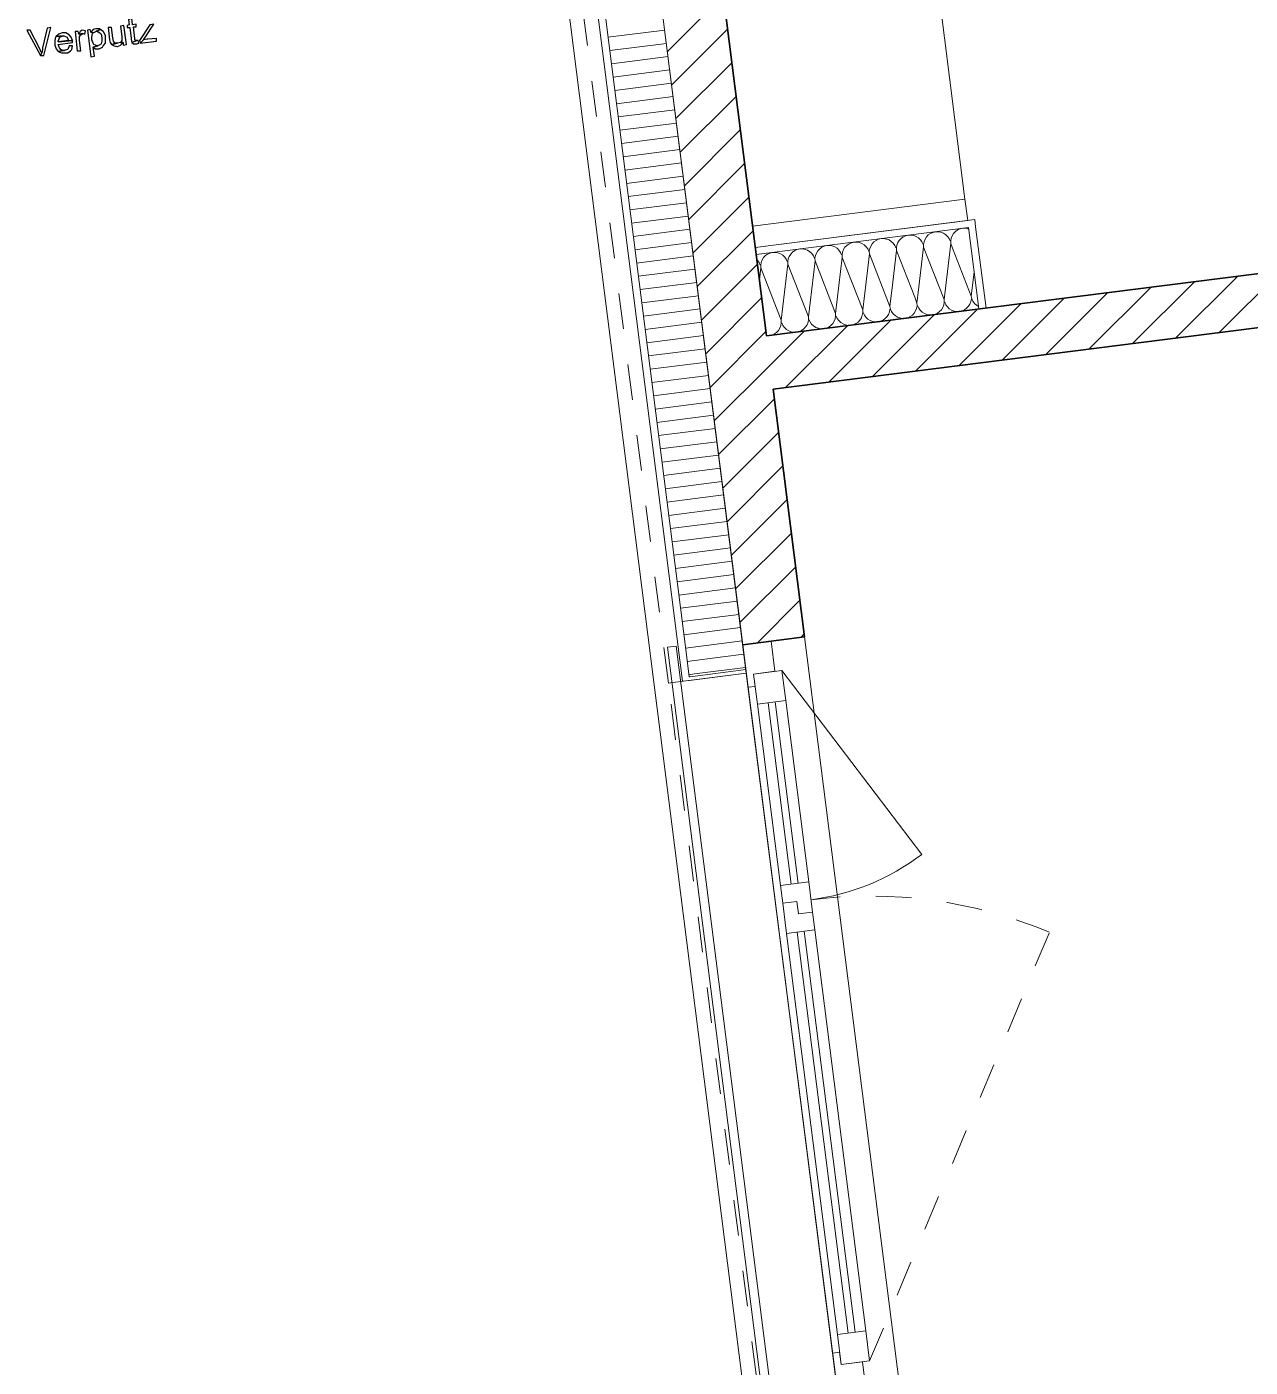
# Model space of a CAD drawing. Header units: metres. Extents: x 2713679.5 to 2713747.3, y 1226017.1 to 1226104.2.
# Drawn here: x 2713719.57 to 2713722.997, y 1226042.399 to 1226046.154 of the extents above; entities that cross this region are included whole.
import ezdxf

# ---------------------------------------------------------------- set-up
doc = ezdxf.new("R2010")
doc.units = ezdxf.units.M
doc.header["$MEASUREMENT"] = 0
doc.linetypes.add('Strich 2_1mm', pattern=[0.15, 0.1, -0.05])
doc.layers.add('plangrafiken', color=251, linetype='Continuous')
doc.layers.add('waende_stuetzen', color=250, linetype='Continuous')
doc.layers.add('texte', color=7, linetype='Continuous', true_color=0x000000)

msp = doc.modelspace()

# ---------------------------------------------------------------- linework, layer by layer
at = {"layer": 'plangrafiken', "color": 7, "linetype": 'Continuous', "lineweight": 13}
for p, q in [((2713722.1985, 1226045.6709), (2713722.123, 1226046.2661)), ((2713721.5277, 1226046.1906), (2713721.6033, 1226045.5953)), ((2713721.6033, 1226045.5953), (2713722.1985, 1226045.6709)), ((2713722.1985, 1226045.6709), (2713722.2061, 1226045.6114)), ((2713721.6108, 1226045.5358), (2713721.6033, 1226045.5953)), ((2713722.2061, 1226045.6114), (2713721.6108, 1226045.5358)), ((2713721.3897, 1226044.4191), (2713721.3649, 1226044.4159)), ((2713721.3649, 1226044.4159), (2713721.6368, 1226042.2731)), ((2713721.6616, 1226042.2763), (2713721.3897, 1226044.4191))]:
    msp.add_line(p, q, dxfattribs=at)
at = {"layer": 'texte'}
for points in [[(2713719.6372, 1226046.152), (2713719.6277, 1226046.1501), (2713719.6143, 1226046.0946), (2713719.6143, 1226046.0908), (2713719.6124, 1226046.0812), (2713719.6085, 1226046.0736), (2713719.6181, 1226046.0736)], [(2713719.7635, 1226046.1482), (2713719.7558, 1226046.1463), (2713719.7501, 1226046.1386), (2713719.7558, 1226046.1367), (2713719.7635, 1226046.1405), (2713719.7769, 1226046.1463), (2713719.775, 1226046.1482)], [(2713719.8075, 1226046.152), (2713719.7979, 1226046.152), (2713719.8018, 1226046.1176), (2713719.8037, 1226046.1099), (2713719.8075, 1226046.1042), (2713719.8247, 1226046.108), (2713719.8171, 1226046.108), (2713719.8132, 1226046.1138), (2713719.8113, 1226046.1233)], [(2713719.8419, 1226046.1578), (2713719.8324, 1226046.1559), (2713719.8362, 1226046.1272), (2713719.8362, 1226046.1272), (2713719.8362, 1226046.1157), (2713719.8324, 1226046.1099), (2713719.84, 1226046.1099), (2713719.84, 1226046.1023), (2713719.8496, 1226046.1042)], [(2713719.8649, 1226046.1788), (2713719.8553, 1226046.1731), (2713719.8572, 1226046.1597), (2713719.8515, 1226046.1578), (2713719.8515, 1226046.152), (2713719.8591, 1226046.152), (2713719.863, 1226046.1214), (2713719.863, 1226046.1195), (2713719.8649, 1226046.1099), (2713719.8783, 1226046.1157), (2713719.8744, 1226046.1157), (2713719.8725, 1226046.1176), (2713719.8725, 1226046.1214), (2713719.8687, 1226046.1539), (2713719.8764, 1226046.1539), (2713719.8764, 1226046.1616), (2713719.8668, 1226046.1597)], [(2713719.9261, 1226046.1616), (2713719.9146, 1226046.1597), (2713719.8859, 1226046.1157), (2713719.8878, 1226046.108), (2713719.8974, 1226046.1176), (2713719.9012, 1226046.1233)], [(2713719.5798, 1226046.1444), (2713719.5703, 1226046.1444), (2713719.6085, 1226046.0736), (2713719.6124, 1226046.0812), (2713719.6105, 1226046.0832), (2713719.6066, 1226046.0927)], [(2713719.6525, 1226046.1272), (2713719.6506, 1226046.1252), (2713719.6487, 1226046.1157), (2713719.6487, 1226046.1042), (2713719.6487, 1226046.1023), (2713719.6525, 1226046.0927), (2713719.6583, 1226046.0851), (2713719.6774, 1226046.0889), (2713719.6736, 1226046.087), (2713719.6659, 1226046.0908), (2713719.6621, 1226046.0946), (2713719.6583, 1226046.1042), (2713719.6985, 1226046.1099), (2713719.6985, 1226046.1119), (2713719.6985, 1226046.1157), (2713719.6583, 1226046.1119), (2713719.6583, 1226046.1138), (2713719.6621, 1226046.1233), (2713719.6621, 1226046.1252), (2713719.6717, 1226046.1291)], [(2713719.6698, 1226046.1367), (2713719.6698, 1226046.1367), (2713719.6602, 1226046.1329), (2713719.6525, 1226046.1272), (2713719.6717, 1226046.1291), (2713719.6736, 1226046.1291), (2713719.6831, 1226046.1252), (2713719.6831, 1226046.1252), (2713719.687, 1226046.1157), (2713719.6583, 1226046.1119), (2713719.6985, 1226046.1157), (2713719.6946, 1226046.1252), (2713719.6889, 1226046.131), (2713719.6889, 1226046.131), (2713719.6793, 1226046.1367)], [(2713719.7138, 1226046.1405), (2713719.7061, 1226046.1405), (2713719.7118, 1226046.087), (2713719.7214, 1226046.087), (2713719.7176, 1226046.1157), (2713719.7176, 1226046.1157), (2713719.7176, 1226046.1272), (2713719.7214, 1226046.131), (2713719.7271, 1226046.1348), (2713719.7157, 1226046.1329)], [(2713719.7252, 1226046.1444), (2713719.7195, 1226046.1405), (2713719.7157, 1226046.1329), (2713719.7271, 1226046.1348), (2713719.7329, 1226046.1329), (2713719.7348, 1226046.1425)], [(2713719.7482, 1226046.1463), (2713719.7405, 1226046.1444), (2713719.7501, 1226046.0698), (2713719.7597, 1226046.0717), (2713719.7558, 1226046.0966), (2713719.7692, 1226046.1004), (2713719.7673, 1226046.1004), (2713719.7578, 1226046.1042), (2713719.7558, 1226046.108), (2713719.752, 1226046.1176), (2713719.752, 1226046.1252), (2713719.7539, 1226046.1348), (2713719.7558, 1226046.1367), (2713719.7501, 1226046.1386)], [(2713719.7769, 1226046.1463), (2713719.7635, 1226046.1405), (2713719.7654, 1226046.1425), (2713719.775, 1226046.1367), (2713719.7788, 1226046.1329), (2713719.7807, 1226046.1233), (2713719.7807, 1226046.1138), (2713719.7788, 1226046.1061), (2713719.7769, 1226046.1042), (2713719.7692, 1226046.1004), (2713719.7558, 1226046.0966), (2713719.7616, 1226046.0927), (2713719.7711, 1226046.0927), (2713719.7731, 1226046.0927), (2713719.7826, 1226046.0966), (2713719.7845, 1226046.1004), (2713719.7903, 1226046.108), (2713719.7903, 1226046.1138), (2713719.7903, 1226046.1233), (2713719.7903, 1226046.1291), (2713719.7864, 1226046.1386), (2713719.7845, 1226046.1405)], [(2713719.8821, 1226046.1157), (2713719.8783, 1226046.1157), (2713719.8649, 1226046.1099), (2713719.8687, 1226046.1061), (2713719.8783, 1226046.1061), (2713719.884, 1226046.108)], [(2713719.9337, 1226046.1214), (2713719.9089, 1226046.1195), (2713719.907, 1226046.1195), (2713719.8974, 1226046.1176), (2713719.8878, 1226046.108), (2713719.9337, 1226046.1138)], [(2713719.6889, 1226046.1004), (2713719.6889, 1226046.1004), (2713719.6851, 1226046.0908), (2713719.6774, 1226046.0889), (2713719.6583, 1226046.0851), (2713719.6583, 1226046.0851), (2713719.6678, 1226046.0812), (2713719.6774, 1226046.0812), (2713719.6851, 1226046.0812), (2713719.6927, 1226046.087), (2713719.6965, 1226046.0908), (2713719.6985, 1226046.1004)], [(2713719.8324, 1226046.1099), (2713719.8247, 1226046.108), (2713719.8075, 1226046.1042), (2713719.8151, 1226046.1004), (2713719.8228, 1226046.0985), (2713719.8247, 1226046.0985), (2713719.8324, 1226046.1023), (2713719.84, 1226046.1099)]]:
    msp.add_lwpolyline(points, close=True, dxfattribs=at)
at = {"layer": 'waende_stuetzen', "color": 7, "linetype": 'Continuous', "lineweight": 18}
for p, q in [((2713722.0189, 1226040.9306), (2713720.9922, 1226049.0207)), ((2713721.5757, 1226044.4225), (2713720.9922, 1226049.0207)), ((2713720.8136, 1226048.998), (2713721.4072, 1226044.3205)), ((2713720.8335, 1226049.0005), (2713721.417, 1226044.4024)), ((2713722.2259, 1226045.6139), (2713721.6108, 1226045.5358)), ((2713722.2086, 1226045.5915), (2713721.9804, 1226045.5626)), ((2713722.2375, 1226045.3634), (2713722.2086, 1226045.5915)), ((2713722.2259, 1226045.6139), (2713722.2284, 1226045.594)), ((2713722.2574, 1226045.3659), (2713722.2284, 1226045.594)), ((2713721.9804, 1226045.5626), (2713721.6134, 1226045.516)), ((2713721.6108, 1226045.5358), (2713721.6134, 1226045.516)), ((2713722.2574, 1226045.3659), (2713722.2375, 1226045.3634)), ((2713721.6423, 1226045.2878), (2713722.0094, 1226045.3344)), ((2713721.5858, 1226044.3432), (2713721.5757, 1226044.4225)), ((2713721.5845, 1226044.3531), (2713721.5757, 1226044.4225)), ((2713721.417, 1226044.4024), (2713721.4258, 1226044.333)), ((2713721.4283, 1226044.3333), (2713721.5845, 1226044.3531)), ((2713721.5858, 1226044.3432), (2713721.5845, 1226044.3531)), ((2713721.3675, 1226044.3155), (2713721.3874, 1226044.318)), ((2713721.3874, 1226044.318), (2713721.5858, 1226044.3432)), ((2713721.4072, 1226044.3205), (2713721.4271, 1226044.323)), ((2713721.4283, 1226044.3333), (2713721.4258, 1226044.333)), ((2713721.4271, 1226044.323), (2713721.5858, 1226044.3432))]:
    msp.add_line(p, q, dxfattribs=at)
at = {"layer": 'waende_stuetzen', "color": 7, "linetype": 'Continuous', "lineweight": 13}
for p, q in [((2713721.5858, 1226044.3432), (2713720.9922, 1226049.0207)), ((2713721.3279, 1226044.3104), (2713720.7342, 1226048.9879)), ((2713722.1778, 1226045.5847), (2713722.1717, 1226045.5803)), ((2713722.1847, 1226045.5877), (2713722.1778, 1226045.5847)), ((2713722.192, 1226045.5894), (2713722.1847, 1226045.5877)), ((2713722.1995, 1226045.5896), (2713722.192, 1226045.5894)), ((2713722.2062, 1226045.5885), (2713722.1995, 1226045.5896)), ((2713722.2069, 1226045.5884), (2713722.2062, 1226045.5885)), ((2713722.2091, 1226045.5875), (2713722.2069, 1226045.5884)), ((2713721.8805, 1226045.5491), (2713721.8736, 1226045.5461)), ((2713721.8878, 1226045.5508), (2713721.8805, 1226045.5491)), ((2713721.8953, 1226045.551), (2713721.8878, 1226045.5508)), ((2713721.9027, 1226045.5498), (2713721.8953, 1226045.551)), ((2713721.9097, 1226045.5471), (2713721.9027, 1226045.5498)), ((2713721.9161, 1226045.5431), (2713721.9097, 1226045.5471)), ((2713721.9435, 1226045.5514), (2713721.9384, 1226045.5459)), ((2713721.9497, 1226045.5557), (2713721.9435, 1226045.5514)), ((2713721.9565, 1226045.5588), (2713721.9497, 1226045.5557)), ((2713721.9638, 1226045.5605), (2713721.9565, 1226045.5588)), ((2713721.9713, 1226045.5607), (2713721.9638, 1226045.5605)), ((2713721.9788, 1226045.5594), (2713721.9713, 1226045.5607)), ((2713721.9809, 1226045.5586), (2713721.9788, 1226045.5594)), ((2713721.9858, 1226045.5567), (2713721.9809, 1226045.5586)), ((2713721.9921, 1226045.5527), (2713721.9858, 1226045.5567)), ((2713721.9976, 1226045.5476), (2713721.9921, 1226045.5527)), ((2713722.002, 1226045.5414), (2713721.9976, 1226045.5476)), ((2713722.0104, 1226045.5492), (2713722.0077, 1226045.5422)), ((2713722.0144, 1226045.5556), (2713722.0104, 1226045.5492)), ((2713722.0196, 1226045.561), (2713722.0144, 1226045.5556)), ((2713722.0257, 1226045.5654), (2713722.0196, 1226045.561)), ((2713722.0326, 1226045.5684), (2713722.0257, 1226045.5654)), ((2713722.0399, 1226045.5701), (2713722.0326, 1226045.5684)), ((2713722.0474, 1226045.5703), (2713722.0399, 1226045.5701)), ((2713722.0548, 1226045.5691), (2713722.0474, 1226045.5703)), ((2713722.0618, 1226045.5664), (2713722.0548, 1226045.5691)), ((2713722.0682, 1226045.5624), (2713722.0618, 1226045.5664)), ((2713722.0737, 1226045.5572), (2713722.0682, 1226045.5624)), ((2713722.078, 1226045.5511), (2713722.0737, 1226045.5572)), ((2713722.0811, 1226045.5442), (2713722.078, 1226045.5511)), ((2713722.0838, 1226045.5518), (2713722.0825, 1226045.5444)), ((2713722.0865, 1226045.5589), (2713722.0838, 1226045.5518)), ((2713722.0905, 1226045.5652), (2713722.0865, 1226045.5589)), ((2713722.0956, 1226045.5707), (2713722.0905, 1226045.5652)), ((2713722.1018, 1226045.575), (2713722.0956, 1226045.5707)), ((2713722.1086, 1226045.5781), (2713722.1018, 1226045.575)), ((2713722.116, 1226045.5798), (2713722.1086, 1226045.5781)), ((2713722.1235, 1226045.58), (2713722.116, 1226045.5798)), ((2713722.1309, 1226045.5787), (2713722.1235, 1226045.58)), ((2713722.1379, 1226045.576), (2713722.1309, 1226045.5787)), ((2713722.1443, 1226045.572), (2713722.1379, 1226045.576)), ((2713722.1497, 1226045.5669), (2713722.1443, 1226045.572)), ((2713722.1541, 1226045.5608), (2713722.1497, 1226045.5669)), ((2713722.1571, 1226045.5539), (2713722.1541, 1226045.5608)), ((2713722.1599, 1226045.5615), (2713722.1586, 1226045.5541)), ((2713722.1586, 1226045.5541), (2713722.1588, 1226045.5466)), ((2713722.1625, 1226045.5685), (2713722.1599, 1226045.5615)), ((2713722.1665, 1226045.5749), (2713722.1625, 1226045.5685)), ((2713722.1717, 1226045.5803), (2713722.1665, 1226045.5749)), ((2713721.6134, 1226045.516), (2713721.6423, 1226045.2878)), ((2713721.6393, 1226045.5128), (2713721.6341, 1226045.5073)), ((2713721.6454, 1226045.5171), (2713721.6393, 1226045.5128)), ((2713721.6523, 1226045.5202), (2713721.6454, 1226045.5171)), ((2713721.6596, 1226045.5219), (2713721.6523, 1226045.5202)), ((2713721.6671, 1226045.5221), (2713721.6596, 1226045.5219)), ((2713721.6745, 1226045.5208), (2713721.6671, 1226045.5221)), ((2713721.6816, 1226045.5181), (2713721.6745, 1226045.5208)), ((2713721.6879, 1226045.5141), (2713721.6816, 1226045.5181)), ((2713721.6934, 1226045.509), (2713721.6879, 1226045.5141)), ((2713721.7062, 1226045.5106), (2713721.7035, 1226045.5036)), ((2713721.7102, 1226045.517), (2713721.7062, 1226045.5106)), ((2713721.7154, 1226045.5224), (2713721.7102, 1226045.517)), ((2713721.7215, 1226045.5268), (2713721.7154, 1226045.5224)), ((2713721.7283, 1226045.5298), (2713721.7215, 1226045.5268)), ((2713721.7357, 1226045.5315), (2713721.7283, 1226045.5298)), ((2713721.7432, 1226045.5317), (2713721.7357, 1226045.5315)), ((2713721.7506, 1226045.5305), (2713721.7432, 1226045.5317)), ((2713721.7576, 1226045.5278), (2713721.7506, 1226045.5305)), ((2713721.764, 1226045.5238), (2713721.7576, 1226045.5278)), ((2713721.7694, 1226045.5186), (2713721.764, 1226045.5238)), ((2713721.7738, 1226045.5125), (2713721.7694, 1226045.5186)), ((2713721.7769, 1226045.5056), (2713721.7738, 1226045.5125)), ((2713721.7796, 1226045.5132), (2713721.7783, 1226045.5058)), ((2713721.7822, 1226045.5202), (2713721.7796, 1226045.5132)), ((2713721.7862, 1226045.5266), (2713721.7822, 1226045.5202)), ((2713721.7914, 1226045.5321), (2713721.7862, 1226045.5266)), ((2713721.7975, 1226045.5364), (2713721.7914, 1226045.5321)), ((2713721.8044, 1226045.5395), (2713721.7975, 1226045.5364)), ((2713721.8117, 1226045.5412), (2713721.8044, 1226045.5395)), ((2713721.8192, 1226045.5414), (2713721.8117, 1226045.5412)), ((2713721.8266, 1226045.5401), (2713721.8192, 1226045.5414)), ((2713721.8337, 1226045.5374), (2713721.8266, 1226045.5401)), ((2713721.84, 1226045.5334), (2713721.8337, 1226045.5374)), ((2713721.8455, 1226045.5283), (2713721.84, 1226045.5334)), ((2713721.8498, 1226045.5221), (2713721.8455, 1226045.5283)), ((2713721.8529, 1226045.5153), (2713721.8498, 1226045.5221)), ((2713721.8556, 1226045.5229), (2713721.8544, 1226045.5155)), ((2713721.8544, 1226045.5155), (2713721.8546, 1226045.508)), ((2713721.8583, 1226045.5299), (2713721.8556, 1226045.5229)), ((2713721.8623, 1226045.5363), (2713721.8583, 1226045.5299)), ((2713721.8675, 1226045.5417), (2713721.8623, 1226045.5363)), ((2713721.8736, 1226045.5461), (2713721.8675, 1226045.5417)), ((2713721.9306, 1226045.5176), (2713721.9119, 1226045.3607)), ((2713721.9215, 1226045.5379), (2713721.9161, 1226045.5431)), ((2713721.9259, 1226045.5318), (2713721.9215, 1226045.5379)), ((2713721.929, 1226045.5249), (2713721.9259, 1226045.5318)), ((2713721.9317, 1226045.5325), (2713721.9304, 1226045.5251)), ((2713721.9304, 1226045.5251), (2713721.9306, 1226045.5176)), ((2713721.9306, 1226045.5176), (2713721.988, 1226045.3703)), ((2713721.9344, 1226045.5395), (2713721.9317, 1226045.5325)), ((2713721.9384, 1226045.5459), (2713721.9344, 1226045.5395)), ((2713722.0067, 1226045.5273), (2713721.9961, 1226045.4387)), ((2713722.005, 1226045.5346), (2713722.002, 1226045.5414)), ((2713722.0077, 1226045.5422), (2713722.0065, 1226045.5348)), ((2713722.0065, 1226045.5348), (2713722.0067, 1226045.5273)), ((2713722.0067, 1226045.5273), (2713722.0576, 1226045.3966)), ((2713722.0827, 1226045.5369), (2713722.0675, 1226045.4095)), ((2713722.0825, 1226045.5444), (2713722.0827, 1226045.5369)), ((2713722.0827, 1226045.5369), (2713722.1107, 1226045.4652)), ((2713722.1561, 1226045.5238), (2713722.1401, 1226045.3896)), ((2713722.1588, 1226045.5466), (2713722.1561, 1226045.5238)), ((2713722.1588, 1226045.5466), (2713722.1638, 1226045.5337)), ((2713722.1638, 1226045.5337), (2713722.2161, 1226045.3993)), ((2713721.6173, 1226045.4993), (2713721.6152, 1226045.5013)), ((2713721.6217, 1226045.4932), (2713721.6173, 1226045.4993)), ((2713721.6247, 1226045.4863), (2713721.6217, 1226045.4932)), ((2713721.6264, 1226045.479), (2713721.6224, 1226045.445)), ((2713721.6275, 1226045.4939), (2713721.6262, 1226045.4865)), ((2713721.6262, 1226045.4865), (2713721.6264, 1226045.479)), ((2713721.6264, 1226045.479), (2713721.6837, 1226045.3317)), ((2713721.6301, 1226045.5009), (2713721.6275, 1226045.4939)), ((2713721.6341, 1226045.5073), (2713721.6301, 1226045.5009)), ((2713721.7025, 1226045.4887), (2713721.6837, 1226045.3317)), ((2713721.6977, 1226045.5028), (2713721.6934, 1226045.509)), ((2713721.7008, 1226045.496), (2713721.6977, 1226045.5028)), ((2713721.7035, 1226045.5036), (2713721.7023, 1226045.4962)), ((2713721.7023, 1226045.4962), (2713721.7025, 1226045.4887)), ((2713721.7025, 1226045.4887), (2713721.7598, 1226045.3414)), ((2713721.7785, 1226045.4983), (2713721.7598, 1226045.3414)), ((2713721.7783, 1226045.5058), (2713721.7785, 1226045.4983)), ((2713721.7785, 1226045.4983), (2713721.8359, 1226045.351)), ((2713721.8546, 1226045.508), (2713721.8359, 1226045.351)), ((2713721.8546, 1226045.508), (2713721.9119, 1226045.3607)), ((2713721.9961, 1226045.4387), (2713721.988, 1226045.3703)), ((2713722.1107, 1226045.4652), (2713722.1401, 1226045.3896)), ((2713722.2243, 1226045.4677), (2713722.2161, 1226045.3993)), ((2713722.0675, 1226045.4095), (2713722.064, 1226045.38)), ((2713722.2161, 1226045.3993), (2713722.2178, 1226045.392)), ((2713721.9121, 1226045.3532), (2713721.9119, 1226045.3607)), ((2713721.9869, 1226045.3554), (2713721.9882, 1226045.3628)), ((2713721.988, 1226045.3703), (2713721.9896, 1226045.363)), ((2713721.9896, 1226045.363), (2713721.9927, 1226045.3561)), ((2713722.2375, 1226045.3634), (2713722.0094, 1226045.3344)), ((2713722.0576, 1226045.3966), (2713722.064, 1226045.38)), ((2713722.0603, 1226045.358), (2713722.063, 1226045.3651)), ((2713722.063, 1226045.3651), (2713722.0642, 1226045.3725)), ((2713722.0642, 1226045.3725), (2713722.064, 1226045.38)), ((2713722.0657, 1226045.3726), (2713722.0688, 1226045.3658)), ((2713722.0688, 1226045.3658), (2713722.0731, 1226045.3597)), ((2713722.0731, 1226045.3597), (2713722.0786, 1226045.3545)), ((2713722.1272, 1226045.3559), (2713722.1324, 1226045.3613)), ((2713722.1324, 1226045.3613), (2713722.1364, 1226045.3677)), ((2713722.1364, 1226045.3677), (2713722.139, 1226045.3747)), ((2713722.139, 1226045.3747), (2713722.1403, 1226045.3821)), ((2713722.1403, 1226045.3821), (2713722.1401, 1226045.3896)), ((2713722.1418, 1226045.3823), (2713722.1448, 1226045.3754)), ((2713722.1448, 1226045.3754), (2713722.1492, 1226045.3693)), ((2713722.1492, 1226045.3693), (2713722.1546, 1226045.3641)), ((2713722.1546, 1226045.3641), (2713722.161, 1226045.3602)), ((2713722.161, 1226045.3602), (2713722.168, 1226045.3575)), ((2713722.1903, 1226045.3581), (2713722.1971, 1226045.3612)), ((2713722.1971, 1226045.3612), (2713722.2032, 1226045.3655)), ((2713722.2032, 1226045.3655), (2713722.2084, 1226045.371)), ((2713722.2084, 1226045.371), (2713722.2124, 1226045.3773)), ((2713722.2124, 1226045.3773), (2713722.2151, 1226045.3844)), ((2713722.2151, 1226045.3844), (2713722.2163, 1226045.3918)), ((2713722.2178, 1226045.392), (2713722.2209, 1226045.3851)), ((2713722.2209, 1226045.3851), (2713722.2252, 1226045.379)), ((2713722.2252, 1226045.379), (2713722.2307, 1226045.3738)), ((2713722.2307, 1226045.3738), (2713722.2367, 1226045.37)), ((2713721.6827, 1226045.3168), (2713721.684, 1226045.3242)), ((2713721.684, 1226045.3242), (2713721.6837, 1226045.3317)), ((2713721.6854, 1226045.3244), (2713721.6885, 1226045.3175)), ((2713721.7561, 1226045.3194), (2713721.7588, 1226045.3264)), ((2713721.7588, 1226045.3264), (2713721.76, 1226045.3339)), ((2713721.76, 1226045.3339), (2713721.7598, 1226045.3414)), ((2713721.7615, 1226045.334), (2713721.7645, 1226045.3272)), ((2713721.7645, 1226045.3272), (2713721.7689, 1226045.3211)), ((2713721.823, 1226045.3173), (2713721.8281, 1226045.3227)), ((2713721.8281, 1226045.3227), (2713721.8321, 1226045.3291)), ((2713721.8321, 1226045.3291), (2713721.8348, 1226045.3361)), ((2713721.8348, 1226045.3361), (2713721.8361, 1226045.3435)), ((2713721.8361, 1226045.3435), (2713721.8359, 1226045.351)), ((2713721.8375, 1226045.3437), (2713721.8406, 1226045.3368)), ((2713721.8406, 1226045.3368), (2713721.8449, 1226045.3307)), ((2713721.8449, 1226045.3307), (2713721.8504, 1226045.3255)), ((2713721.8504, 1226045.3255), (2713721.8568, 1226045.3215)), ((2713721.886, 1226045.3195), (2713721.8929, 1226045.3226)), ((2713721.8929, 1226045.3226), (2713721.899, 1226045.3269)), ((2713721.899, 1226045.3269), (2713721.9042, 1226045.3324)), ((2713721.9042, 1226045.3324), (2713721.9082, 1226045.3387)), ((2713721.9082, 1226045.3387), (2713721.9109, 1226045.3457)), ((2713721.9109, 1226045.3457), (2713721.9121, 1226045.3532)), ((2713721.9136, 1226045.3533), (2713721.9167, 1226045.3465)), ((2713721.9167, 1226045.3465), (2713721.921, 1226045.3404)), ((2713721.921, 1226045.3404), (2713721.9265, 1226045.3352)), ((2713721.9265, 1226045.3352), (2713721.9328, 1226045.3312)), ((2713721.9328, 1226045.3312), (2713721.9398, 1226045.3285)), ((2713721.9398, 1226045.3285), (2713721.9473, 1226045.3273)), ((2713721.9473, 1226045.3273), (2713721.9548, 1226045.3275)), ((2713721.9548, 1226045.3275), (2713721.9621, 1226045.3291)), ((2713721.9621, 1226045.3291), (2713721.969, 1226045.3322)), ((2713721.969, 1226045.3322), (2713721.9751, 1226045.3366)), ((2713721.9751, 1226045.3366), (2713721.9802, 1226045.342)), ((2713721.9802, 1226045.342), (2713721.9842, 1226045.3484)), ((2713721.9842, 1226045.3484), (2713721.9869, 1226045.3554)), ((2713721.9927, 1226045.3561), (2713721.9971, 1226045.35)), ((2713721.9971, 1226045.35), (2713722.0025, 1226045.3448)), ((2713722.0025, 1226045.3448), (2713722.0085, 1226045.3411)), ((2713722.0085, 1226045.3411), (2713722.0089, 1226045.3408)), ((2713722.0089, 1226045.3408), (2713722.0131, 1226045.3392)), ((2713722.0131, 1226045.3392), (2713722.0159, 1226045.3382)), ((2713722.0159, 1226045.3382), (2713722.0233, 1226045.3369)), ((2713722.0233, 1226045.3369), (2713722.0308, 1226045.3371)), ((2713722.0308, 1226045.3371), (2713722.0381, 1226045.3388)), ((2713722.0381, 1226045.3388), (2713722.045, 1226045.3419)), ((2713722.045, 1226045.3419), (2713722.0511, 1226045.3462)), ((2713722.0511, 1226045.3462), (2713722.0563, 1226045.3517)), ((2713722.0563, 1226045.3517), (2713722.0603, 1226045.358)), ((2713722.0786, 1226045.3545), (2713722.0849, 1226045.3505)), ((2713722.0849, 1226045.3505), (2713722.092, 1226045.3478)), ((2713722.092, 1226045.3478), (2713722.0994, 1226045.3466)), ((2713722.0994, 1226045.3466), (2713722.1069, 1226045.3468)), ((2713722.1069, 1226045.3468), (2713722.1142, 1226045.3484)), ((2713722.1142, 1226045.3484), (2713722.1211, 1226045.3515)), ((2713722.1211, 1226045.3515), (2713722.1272, 1226045.3559)), ((2713722.168, 1226045.3575), (2713722.1754, 1226045.3562)), ((2713722.1754, 1226045.3562), (2713722.1829, 1226045.3564)), ((2713722.1829, 1226045.3564), (2713722.1903, 1226045.3581)), ((2713721.6422, 1226045.2888), (2713721.643, 1226045.2886)), ((2713721.643, 1226045.2886), (2713721.6505, 1226045.2889)), ((2713721.6505, 1226045.2889), (2713721.6579, 1226045.2905)), ((2713721.6579, 1226045.2905), (2713721.6647, 1226045.2936)), ((2713721.6647, 1226045.2936), (2713721.6709, 1226045.2979)), ((2713721.6709, 1226045.2979), (2713721.676, 1226045.3034)), ((2713721.676, 1226045.3034), (2713721.68, 1226045.3098)), ((2713721.68, 1226045.3098), (2713721.6827, 1226045.3168)), ((2713721.6885, 1226045.3175), (2713721.6928, 1226045.3114)), ((2713721.6928, 1226045.3114), (2713721.6983, 1226045.3062)), ((2713721.6983, 1226045.3062), (2713721.7047, 1226045.3022)), ((2713721.7047, 1226045.3022), (2713721.7117, 1226045.2996)), ((2713721.7117, 1226045.2996), (2713721.7191, 1226045.2983)), ((2713721.7191, 1226045.2983), (2713721.7266, 1226045.2985)), ((2713721.7266, 1226045.2985), (2713721.7339, 1226045.3002)), ((2713721.7339, 1226045.3002), (2713721.7408, 1226045.3033)), ((2713721.7408, 1226045.3033), (2713721.7469, 1226045.3076)), ((2713721.7469, 1226045.3076), (2713721.7521, 1226045.3131)), ((2713721.7521, 1226045.3131), (2713721.7561, 1226045.3194)), ((2713721.7689, 1226045.3211), (2713721.7743, 1226045.3159)), ((2713721.7743, 1226045.3159), (2713721.7807, 1226045.3119)), ((2713721.7807, 1226045.3119), (2713721.7877, 1226045.3092)), ((2713721.7877, 1226045.3092), (2713721.7951, 1226045.308)), ((2713721.7951, 1226045.308), (2713721.8027, 1226045.3082)), ((2713721.8027, 1226045.3082), (2713721.81, 1226045.3098)), ((2713721.81, 1226045.3098), (2713721.8168, 1226045.3129)), ((2713721.8168, 1226045.3129), (2713721.823, 1226045.3173)), ((2713721.8568, 1226045.3215), (2713721.8638, 1226045.3189)), ((2713721.8638, 1226045.3189), (2713721.8712, 1226045.3176)), ((2713721.8712, 1226045.3176), (2713721.8787, 1226045.3178)), ((2713721.8787, 1226045.3178), (2713721.886, 1226045.3195)), ((2713721.5757, 1226044.4225), (2713721.5908, 1226044.3035)), ((2713721.6658, 1226044.3483), (2713721.6551, 1226044.4326)), ((2713722.0162, 1226042.3414), (2713721.7493, 1226044.4446)), ((2713721.6856, 1226044.3508), (2713721.6063, 1226044.3407)), ((2713721.6063, 1226044.3407), (2713721.6658, 1226044.3483)), ((2713721.6963, 1226044.2665), (2713721.6856, 1226044.3508)), ((2713721.6856, 1226044.3508), (2713722.0774, 1226043.8353)), ((2713721.5746, 1226042.366), (2713721.3279, 1226044.3104)), ((2713721.8325, 1226042.3988), (2713721.5858, 1226044.3432)), ((2713721.6107, 1226044.306), (2713721.6063, 1226044.3407)), ((2713721.6063, 1226044.3407), (2713721.617, 1226044.2564)), ((2713721.5908, 1226044.3035), (2713721.6107, 1226044.306)), ((2713721.5908, 1226044.3035), (2713721.8275, 1226042.4385)), ((2713721.617, 1226044.2564), (2713721.6963, 1226044.2665)), ((2713721.617, 1226044.2564), (2713721.6815, 1226043.748)), ((2713721.6467, 1226044.2602), (2713721.7112, 1226043.7518)), ((2713721.7311, 1226043.7543), (2713721.6666, 1226044.2627)), ((2713721.7608, 1226043.7581), (2713721.6963, 1226044.2665)), ((2713721.7608, 1226043.7581), (2713721.6815, 1226043.748)), ((2713721.6815, 1226043.748), (2713721.6878, 1226043.6984)), ((2713721.7715, 1226043.6737), (2713721.7608, 1226043.7581)), ((2713721.6878, 1226043.6984), (2713721.7275, 1226043.7034)), ((2713721.6878, 1226043.6984), (2713721.6985, 1226043.6141)), ((2713721.7319, 1226043.6687), (2713721.7275, 1226043.7034)), ((2713721.7715, 1226043.6737), (2713721.7319, 1226043.6687)), ((2713721.7778, 1226043.6241), (2713721.7715, 1226043.6737)), ((2713721.6985, 1226043.6141), (2713721.7778, 1226043.6241)), ((2713721.6985, 1226043.6141), (2713721.8411, 1226042.4906)), ((2713721.7282, 1226043.6178), (2713721.8708, 1226042.4944)), ((2713721.8907, 1226042.4969), (2713721.7481, 1226043.6204)), ((2713721.9204, 1226042.5007), (2713721.7778, 1226043.6241)), ((2713721.9204, 1226042.5007), (2713721.8411, 1226042.4906)), ((2713721.8411, 1226042.4906), (2713721.8518, 1226042.4063)), ((2713721.9311, 1226042.4163), (2713721.9204, 1226042.5007)), ((2713721.8473, 1226042.441), (2713721.8275, 1226042.4385)), ((2713721.8275, 1226042.4385), (2713721.8426, 1226042.3194)), ((2713721.8518, 1226042.4063), (2713721.8473, 1226042.441)), ((2713721.8518, 1226042.4063), (2713721.9311, 1226042.4163)), ((2713721.9113, 1226042.4138), (2713721.8518, 1226042.4063)), ((2713721.922, 1226042.3295), (2713721.9113, 1226042.4138))]:
    msp.add_line(p, q, dxfattribs=at)
at = {"layer": 'waende_stuetzen', "color": 7, "linetype": 'Strich 2_1mm', "lineweight": 13}
for p, q in [((2713721.3675, 1226044.3155), (2713720.7739, 1226048.993)), ((2713721.6143, 1226042.3711), (2713721.3675, 1226044.3155)), ((2713721.9311, 1226042.4163), (2713722.4352, 1226043.6173))]:
    msp.add_line(p, q, dxfattribs=at)
at = {"layer": 'waende_stuetzen', "color": 7, "linetype": 'Continuous', "lineweight": 35}
for p, q in [((2713721.6423, 1226045.2878), (2713721.2187, 1226048.626)), ((2713728.2196, 1226046.1225), (2713721.6423, 1226045.2878)), ((2713721.6612, 1226045.139), (2713728.2384, 1226045.9737)), ((2713721.7493, 1226044.4446), (2713721.6612, 1226045.139)), ((2713721.5757, 1226044.4225), (2713721.6551, 1226044.4326)), ((2713721.6551, 1226044.4326), (2713721.7493, 1226044.4446))]:
    msp.add_line(p, q, dxfattribs=at)
at = {"layer": 'waende_stuetzen', "color": 18, "linetype": 'Continuous', "lineweight": 0, "true_color": 0x000000}
for p, q in [((2713721.3647, 1226046.0849), (2713721.5213, 1226046.2415)), ((2713721.1984, 1226046.1245), (2713721.3572, 1226046.1447)), ((2713721.3767, 1226045.9908), (2713721.5332, 1226046.1473)), ((2713721.2032, 1226046.0873), (2713721.3619, 1226046.1075)), ((2713721.2079, 1226046.0501), (2713721.3666, 1226046.0703)), ((2713721.3886, 1226045.8967), (2713721.5452, 1226046.0532)), ((2713721.2126, 1226046.0129), (2713721.3713, 1226046.0331)), ((2713721.2173, 1226045.9757), (2713721.376, 1226045.9959)), ((2713721.222, 1226045.9385), (2713721.3808, 1226045.9587)), ((2713721.4006, 1226045.8026), (2713721.5571, 1226045.9591)), ((2713721.2268, 1226045.9013), (2713721.3855, 1226045.9215)), ((2713721.2315, 1226045.8641), (2713721.3902, 1226045.8843)), ((2713721.4125, 1226045.7084), (2713721.5691, 1226045.865)), ((2713721.2362, 1226045.8269), (2713721.3949, 1226045.8471)), ((2713721.2409, 1226045.7897), (2713721.3997, 1226045.8099)), ((2713721.2456, 1226045.7525), (2713721.4044, 1226045.7726)), ((2713721.2504, 1226045.7153), (2713721.4091, 1226045.7354)), ((2713721.4245, 1226045.6143), (2713721.581, 1226045.7709)), ((2713721.2551, 1226045.6781), (2713721.4138, 1226045.6982)), ((2713721.2598, 1226045.6409), (2713721.4185, 1226045.661)), ((2713721.4364, 1226045.5202), (2713721.593, 1226045.6767)), ((2713721.2645, 1226045.6037), (2713721.4233, 1226045.6238)), ((2713721.2693, 1226045.5665), (2713721.428, 1226045.5866)), ((2713721.274, 1226045.5293), (2713721.4327, 1226045.5494)), ((2713721.4484, 1226045.4261), (2713721.6049, 1226045.5826)), ((2713721.2787, 1226045.4921), (2713721.4374, 1226045.5122)), ((2713721.2834, 1226045.4549), (2713721.4421, 1226045.475)), ((2713721.4603, 1226045.332), (2713721.6168, 1226045.4885)), ((2713721.2881, 1226045.4177), (2713721.4469, 1226045.4378)), ((2713722.6679, 1226045.2668), (2713722.8411, 1226045.4399)), ((2713722.7894, 1226045.2822), (2713722.9626, 1226045.4554)), ((2713722.9109, 1226045.2976), (2713723.0841, 1226045.4708)), ((2713721.2929, 1226045.3805), (2713721.4516, 1226045.4006)), ((2713722.4249, 1226045.2359), (2713722.5981, 1226045.4091)), ((2713722.5464, 1226045.2514), (2713722.7196, 1226045.4245)), ((2713721.2976, 1226045.3433), (2713721.4563, 1226045.3634)), ((2713721.4722, 1226045.2378), (2713721.6288, 1226045.3944)), ((2713722.0605, 1226045.1897), (2713722.2337, 1226045.3629)), ((2713722.182, 1226045.2051), (2713722.3552, 1226045.3783)), ((2713722.3035, 1226045.2205), (2713722.4766, 1226045.3937)), ((2713721.3023, 1226045.3061), (2713721.461, 1226045.3262)), ((2713721.8175, 1226045.1588), (2713721.9907, 1226045.332)), ((2713721.939, 1226045.1743), (2713722.1122, 1226045.3474)), ((2713721.307, 1226045.2689), (2713721.4658, 1226045.289)), ((2713721.4842, 1226045.1437), (2713721.6407, 1226045.3002)), ((2713721.6527, 1226045.2061), (2713721.7477, 1226045.3012)), ((2713721.696, 1226045.1434), (2713721.8692, 1226045.3166)), ((2713721.3117, 1226045.2317), (2713721.4705, 1226045.2518)), ((2713721.3165, 1226045.1945), (2713721.4752, 1226045.2146)), ((2713721.3212, 1226045.1573), (2713721.4799, 1226045.1774)), ((2713721.4961, 1226045.0496), (2713721.6527, 1226045.2061)), ((2713721.3259, 1226045.1201), (2713721.4846, 1226045.1402)), ((2713721.3306, 1226045.0829), (2713721.4894, 1226045.103)), ((2713721.5081, 1226044.9555), (2713721.6646, 1226045.112)), ((2713721.3354, 1226045.0457), (2713721.4941, 1226045.0658)), ((2713721.3401, 1226045.0085), (2713721.4988, 1226045.0286)), ((2713721.3448, 1226044.9713), (2713721.5035, 1226044.9914)), ((2713721.52, 1226044.8613), (2713721.6766, 1226045.0179)), ((2713721.3495, 1226044.9341), (2713721.5082, 1226044.9542)), ((2713721.3542, 1226044.8969), (2713721.513, 1226044.917)), ((2713721.532, 1226044.7672), (2713721.6885, 1226044.9238)), ((2713721.359, 1226044.8597), (2713721.5177, 1226044.8798)), ((2713721.3637, 1226044.8225), (2713721.5224, 1226044.8426)), ((2713721.3684, 1226044.7853), (2713721.5271, 1226044.8054)), ((2713721.5439, 1226044.6731), (2713721.7005, 1226044.8296)), ((2713721.3731, 1226044.7481), (2713721.5318, 1226044.7682)), ((2713721.3778, 1226044.7109), (2713721.5366, 1226044.731)), ((2713721.5559, 1226044.579), (2713721.7124, 1226044.7355)), ((2713721.3826, 1226044.6737), (2713721.5413, 1226044.6938)), ((2713721.3873, 1226044.6365), (2713721.546, 1226044.6566)), ((2713721.392, 1226044.5993), (2713721.5507, 1226044.6194)), ((2713721.5678, 1226044.4849), (2713721.7243, 1226044.6414)), ((2713721.3967, 1226044.5621), (2713721.5555, 1226044.5822)), ((2713721.4014, 1226044.5249), (2713721.5602, 1226044.545)), ((2713721.6168, 1226044.4278), (2713721.7363, 1226044.5473)), ((2713721.4062, 1226044.4877), (2713721.5649, 1226044.5078)), ((2713721.4109, 1226044.4504), (2713721.5696, 1226044.4706)), ((2713721.4156, 1226044.4132), (2713721.5743, 1226044.4334)), ((2713721.7383, 1226044.4432), (2713721.7482, 1226044.4532)), ((2713721.4203, 1226044.376), (2713721.5198, 1226044.3887)), ((2713721.5198, 1226044.3887), (2713721.5791, 1226044.3962)), ((2713721.4408, 1226044.3408), (2713721.5838, 1226044.359)), ((2713721.4251, 1226044.3388), (2713721.4408, 1226044.3408))]:
    msp.add_line(p, q, dxfattribs=at)
at = {"layer": 'waende_stuetzen', "color": 7, "linetype": 'Continuous', "lineweight": 13}
msp.add_arc((2713721.6856, 1226044.3508), 0.6475, 277.2326, 307.2326, dxfattribs=at)
at = {"layer": 'waende_stuetzen', "color": 7, "linetype": 'Strich 2_1mm', "lineweight": 13}
msp.add_arc((2713721.9311, 1226042.4163), 1.3025, 67.2326, 97.2326, dxfattribs=at)

doc.saveas('drawing.dxf')
